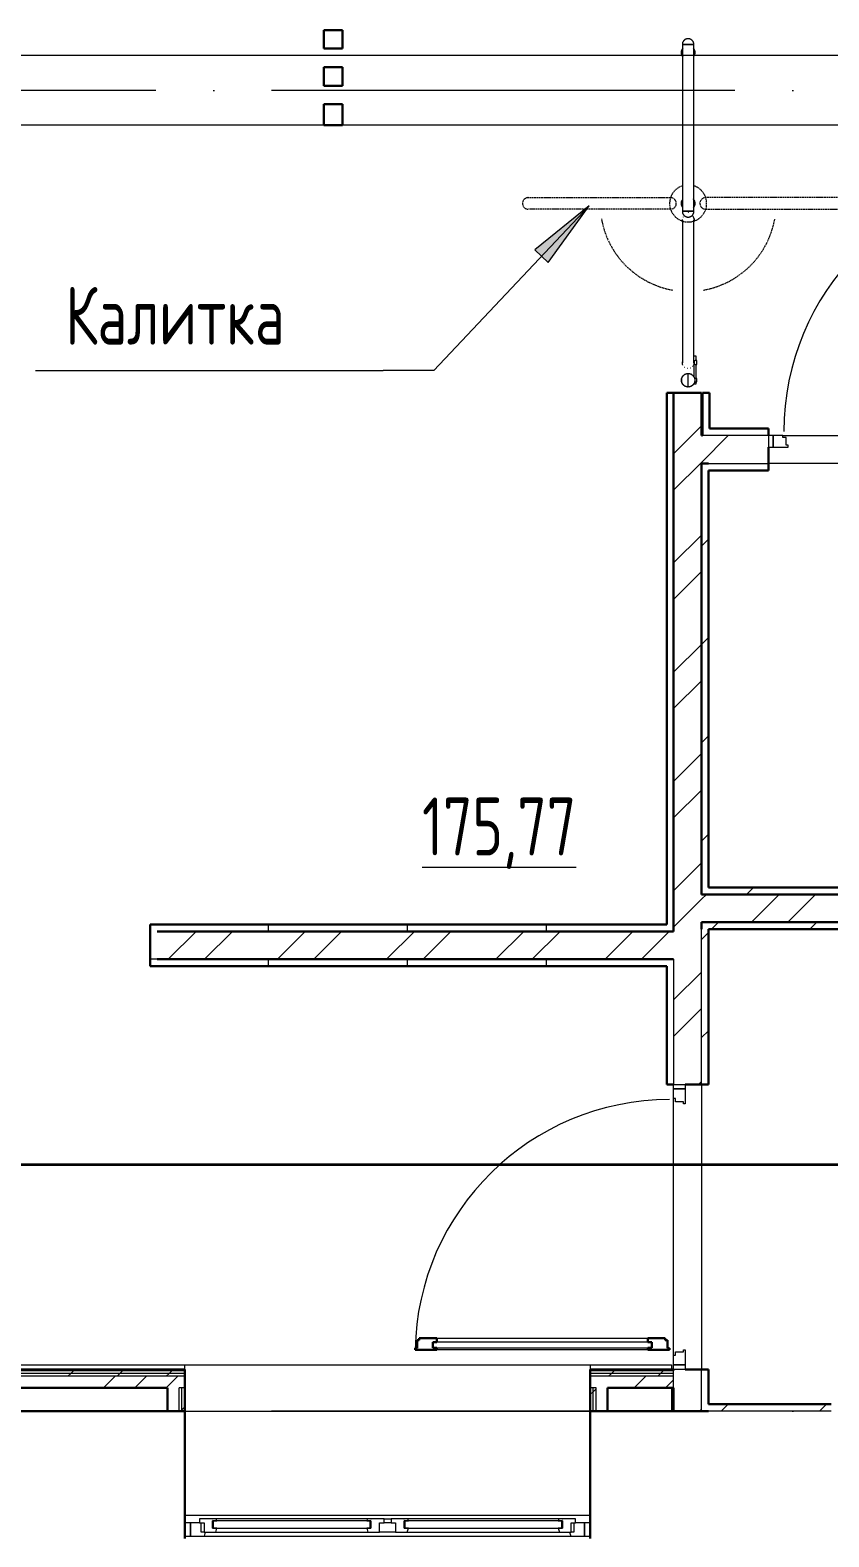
# Model space of a CAD drawing. Header units: millimetres. Extents: x -586848 to 520591, y -385801 to 675781.
# Drawn here: x -2905 to 543, y -116775 to -110273 of the extents above; entities that cross this region are included whole.
import ezdxf
from ezdxf import colors
from ezdxf.entities.mleader import LeaderData, LeaderLine
from ezdxf.math import Vec2, Vec3

# ---------------------------------------------------------------- set-up
doc = ezdxf.new("R2010")
doc.units = ezdxf.units.MM
for name, pattern in [('ADSK_Линия сетки', [25, 20, -2.5, 0, -2.5]), ('ADSK_Невидимые', [5, 3, -2]), ('ADSK_Сверху', [450, 300, -150])]:
    doc.linetypes.add(name, pattern=pattern)
for name, color, linetype, lineweight in [('_ Окна', 7, 'Continuous', 9), ('E-Безопасность-G', 153, 'Continuous', 35), ('RC-Выноски', 7, 'Continuous', 0), ('Аннотация', 7, 'Continuous', 18), ('Двери', 252, 'Continuous', 9), ('Линии', 7, 'Continuous', 9), ('Марки помещений', 252, 'Continuous', 20), ('Обобщенные модели', 252, 'Continuous', 18), ('Ограждение', 252, 'Continuous', 9), ('Окна', 252, 'Continuous', 9), ('Оси', 252, 'Continuous', 9), ('Стены внутренние', 7, 'Continuous', 18), ('Стены наружные', 7, 'Continuous', 18), ('Стены штриховка', 7, 'Continuous', 9)]:
    doc.layers.add(name, color=color, linetype=linetype, lineweight=lineweight)
doc.layers.add('Двери открывание', color=7, linetype='Continuous', lineweight=9, true_color=0xc0c0c0)
doc.styles.add('GOST Common_3', font='', dxfattribs={"height": 3.5})
doc.styles.add('RubezhCAD', font='', dxfattribs={"oblique": 10})
doc.styles.get('GOST Common_3').set_extended_font_data('GOST 2.304 type A')
doc.styles.get('RubezhCAD').set_extended_font_data('GOST type A')

# ---------------------------------------------------------------- blocks, each defined once
blk = doc.blocks.new('1 этаж')
at = {"layer": 'Аннотация', "lineweight": 20, "true_color": 0x636466}
blk.add_hatch(color=251, dxfattribs=at).paths.add_polyline_path([(-13935, 20658.5), (-14169.6, 20467.4), (-14112.2, 20413.2)])
at = {"layer": '_ Окна', "color": 251, "true_color": 0x636466}
for p, q in [((-15655.8, 14974.3), (-15680.8, 14974.3)), ((-15655.8, 14916.3), (-15655.8, 14974.3)), ((-15557.8, 14982.3), (-15560.8, 14982.3)), ((-15560.8, 14982.3), (-15560.8, 14950.3)), ((-14880.8, 14982.3), (-15557.8, 14982.3)), ((-15557.8, 14982.3), (-15557.8, 14950.3)), ((-15557.8, 14950.3), (-15557.8, 14982.3)), ((-14880.8, 14950.3), (-14880.8, 14982.3)), ((-14880.8, 14982.3), (-14880.8, 14950.3)), ((-14877.8, 14982.3), (-14880.8, 14982.3)), ((-14877.8, 14950.3), (-14877.8, 14982.3)), ((-14730.8, 14982.3), (-14733.8, 14982.3)), ((-14733.8, 14982.3), (-14733.8, 14950.3)), ((-14053.8, 14982.3), (-14730.8, 14982.3)), ((-14730.8, 14982.3), (-14730.8, 14950.3)), ((-14730.8, 14950.3), (-14730.8, 14982.3)), ((-14053.8, 14950.3), (-14053.8, 14982.3)), ((-14053.8, 14982.3), (-14053.8, 14950.3)), ((-14050.8, 14982.3), (-14053.8, 14982.3)), ((-14050.8, 14950.3), (-14050.8, 14982.3)), ((-13930.8, 14974.3), (-13955.8, 14974.3)), ((-13955.8, 14974.3), (-13955.8, 14916.3)), ((-15680.8, 14916.3), (-15655.8, 14916.3)), ((-15560.8, 14950.3), (-15557.8, 14950.3)), ((-15557.8, 14950.3), (-14880.8, 14950.3)), ((-14880.8, 14950.3), (-14877.8, 14950.3)), ((-14733.8, 14950.3), (-14730.8, 14950.3)), ((-14730.8, 14950.3), (-14053.8, 14950.3)), ((-14053.8, 14950.3), (-14050.8, 14950.3)), ((-13955.8, 14916.3), (-13930.8, 14916.3))]:
    blk.add_line(p, q, dxfattribs=at)
at = {"layer": '_ Окна', "color": 251, "lineweight": 18, "true_color": 0x636466}
for p, q in [((-15617.8, 14974.3), (-15655.8, 14974.3)), ((-15655.8, 14974.3), (-15655.8, 14916.3)), ((-15561.8, 14991.3), (-15617.8, 14991.3)), ((-15617.8, 14991.3), (-15617.8, 14974.3)), ((-15617.8, 14974.3), (-15597.8, 14974.3)), ((-15609.8, 14933.3), (-15609.8, 14974.3)), ((-15597.8, 14974.3), (-15597.8, 14933.3)), ((-15560.8, 14990.3), (-15561.8, 14991.3)), ((-15559.8, 14991.3), (-15560.8, 14990.3)), ((-15560.8, 14950.3), (-15560.8, 14982.3)), ((-15560.8, 14982.3), (-15542.8, 14982.3)), ((-15545.2, 14991.3), (-15559.8, 14991.3)), ((-15542.8, 14982.3), (-15545.2, 14991.3)), ((-14893.4, 14991.3), (-14895.8, 14982.3)), ((-14895.8, 14982.3), (-14877.8, 14982.3)), ((-14878.8, 14991.3), (-14893.4, 14991.3)), ((-14877.8, 14990.3), (-14878.8, 14991.3)), ((-14876.8, 14991.3), (-14877.8, 14990.3)), ((-14877.8, 14982.3), (-14877.8, 14950.3)), ((-14820.8, 14991.3), (-14876.8, 14991.3)), ((-14840.8, 14933.3), (-14840.8, 14974.3)), ((-14840.8, 14974.3), (-14820.8, 14974.3)), ((-14820.8, 14974.3), (-14820.8, 14991.3)), ((-14734.8, 14991.3), (-14790.8, 14991.3)), ((-14790.8, 14991.3), (-14790.8, 14974.3)), ((-14790.8, 14974.3), (-14770.8, 14974.3)), ((-14770.8, 14974.3), (-14770.8, 14933.3)), ((-14733.8, 14990.3), (-14734.8, 14991.3)), ((-14732.8, 14991.3), (-14733.8, 14990.3)), ((-14733.8, 14950.3), (-14733.8, 14982.3)), ((-14733.8, 14982.3), (-14715.8, 14982.3)), ((-14718.2, 14991.3), (-14732.8, 14991.3)), ((-14715.8, 14982.3), (-14718.2, 14991.3)), ((-14066.4, 14991.3), (-14068.8, 14982.3)), ((-14068.8, 14982.3), (-14050.8, 14982.3)), ((-14051.8, 14991.3), (-14066.4, 14991.3)), ((-14050.8, 14990.3), (-14051.8, 14991.3)), ((-14049.8, 14991.3), (-14050.8, 14990.3)), ((-14050.8, 14982.3), (-14050.8, 14950.3)), ((-13993.8, 14991.3), (-14049.8, 14991.3)), ((-14013.8, 14933.3), (-14013.8, 14974.3)), ((-14013.8, 14974.3), (-13993.8, 14974.3)), ((-14001.8, 14974.3), (-14001.8, 14933.3)), ((-13993.8, 14974.3), (-13993.8, 14991.3)), ((-13955.8, 14974.3), (-13993.8, 14974.3)), ((-13955.8, 14916.3), (-13955.8, 14974.3)), ((-15655.8, 14916.3), (-15596.4, 14916.3)), ((-15597.8, 14933.3), (-15609.8, 14933.3)), ((-15597.8, 14933.3), (-15547.4, 14933.3)), ((-15596.4, 14916.3), (-15591.8, 14933.3)), ((-15542.8, 14950.3), (-15560.8, 14950.3)), ((-15547.4, 14933.3), (-15542.8, 14950.3)), ((-14877.8, 14950.3), (-14895.8, 14950.3)), ((-14895.8, 14950.3), (-14891.2, 14933.3)), ((-14891.2, 14933.3), (-14840.8, 14933.3)), ((-14770.8, 14933.3), (-14720.4, 14933.3)), ((-14715.8, 14950.3), (-14733.8, 14950.3)), ((-14720.4, 14933.3), (-14715.8, 14950.3)), ((-14050.8, 14950.3), (-14068.8, 14950.3)), ((-14068.8, 14950.3), (-14064.2, 14933.3)), ((-14064.2, 14933.3), (-14013.8, 14933.3)), ((-14019.8, 14933.3), (-14015.2, 14916.3)), ((-14015.2, 14916.3), (-13955.8, 14916.3)), ((-14001.8, 14933.3), (-14013.8, 14933.3))]:
    blk.add_line(p, q, dxfattribs=at)
at = {"layer": 'Аннотация', "color": 251, "lineweight": 20, "true_color": 0x636466}
for p, q in [((-13935, 20658.5), (-14606.1, 19947.3)), ((-13935, 20658.5), (-14169.6, 20467.4)), ((-14112.2, 20413.2), (-13935, 20658.5)), ((-14169.6, 20467.4), (-14112.2, 20413.2)), ((-16324.8, 19947.3), (-14824.8, 19947.3)), ((-14606.1, 19947.3), (-14824.8, 19947.3))]:
    blk.add_line(p, q, dxfattribs=at)
at = {"layer": 'Двери', "color": 251, "true_color": 0x636466}
for p, q in [((-13160.8, 19666.3), (-13160.8, 19616.3)), ((-13140.8, 19666.3), (-13160.8, 19666.3)), ((-13140.8, 19616.3), (-13140.8, 19666.3)), ((-13099.8, 19666.3), (-13140.8, 19666.3)), ((-13140.8, 19666.3), (-13140.8, 19616.3)), ((-13099.8, 19658.3), (-13099.8, 19666.3)), ((-13085.8, 19658.3), (-13099.8, 19658.3)), ((-13085.8, 19624.3), (-13085.8, 19658.3)), ((-13160.8, 19616.3), (-13140.8, 19616.3)), ((-13140.8, 19616.3), (-13076.8, 19616.3)), ((-13076.8, 19624.3), (-13085.8, 19624.3)), ((-13076.8, 19616.3), (-13076.8, 19624.3)), ((-13570.8, 16846.3), (-13570.8, 16866.3)), ((-13570.8, 16866.3), (-13520.8, 16866.3)), ((-13520.8, 16846.3), (-13570.8, 16846.3)), ((-13570.8, 16846.3), (-13520.8, 16846.3)), ((-13570.8, 16805.3), (-13570.8, 16846.3)), ((-13520.8, 16866.3), (-13520.8, 16846.3)), ((-13520.8, 16846.3), (-13520.8, 16782.3)), ((-13562.8, 16805.3), (-13570.8, 16805.3)), ((-13562.8, 16791.3), (-13562.8, 16805.3)), ((-13528.8, 16791.3), (-13562.8, 16791.3)), ((-13528.8, 16782.3), (-13528.8, 16791.3)), ((-13520.8, 16782.3), (-13528.8, 16782.3)), ((-13664.8, 15753.3), (-14610.8, 15753.3)), ((-14610.8, 15753.3), (-14610.8, 15729.3)), ((-14592.8, 15770.3), (-13682.8, 15770.3)), ((-13664.8, 15729.3), (-13664.8, 15753.3)), ((-14610.8, 15729.3), (-13664.8, 15729.3)), ((-13682.8, 15720.3), (-14592.8, 15720.3)), ((-13570.8, 15656.3), (-13570.8, 15697.3)), ((-13570.8, 15697.3), (-13562.8, 15697.3)), ((-13562.8, 15711.3), (-13528.8, 15711.3)), ((-13562.8, 15697.3), (-13562.8, 15711.3)), ((-13528.8, 15720.3), (-13520.8, 15720.3)), ((-13528.8, 15711.3), (-13528.8, 15720.3)), ((-13520.8, 15720.3), (-13520.8, 15656.3)), ((-13570.8, 15656.3), (-13520.8, 15656.3)), ((-13570.8, 15636.3), (-13570.8, 15656.3)), ((-13520.8, 15656.3), (-13570.8, 15656.3)), ((-13520.8, 15636.3), (-13570.8, 15636.3)), ((-13520.8, 15656.3), (-13520.8, 15636.3))]:
    blk.add_line(p, q, dxfattribs=at)
at = {"layer": 'Двери', "color": 251, "lineweight": 30, "true_color": 0x636466}
for p, q in [((-14677.8, 15762.3), (-14668.8, 15762.3)), ((-14677.8, 15728.3), (-14677.8, 15762.3)), ((-14668.8, 15770.3), (-14592.8, 15770.3)), ((-14668.8, 15762.3), (-14668.8, 15770.3)), ((-14592.8, 15753.3), (-14610.8, 15753.3)), ((-14610.8, 15753.3), (-14610.8, 15729.3)), ((-14592.8, 15770.3), (-14592.8, 15753.3)), ((-13682.8, 15770.3), (-13606.8, 15770.3)), ((-13682.8, 15770.3), (-13682.8, 15753.3)), ((-13682.8, 15753.3), (-13664.8, 15753.3)), ((-13664.8, 15753.3), (-13664.8, 15729.3)), ((-13606.8, 15770.3), (-13606.8, 15762.3)), ((-13606.8, 15762.3), (-13597.8, 15762.3)), ((-13597.8, 15762.3), (-13597.8, 15728.3)), ((-14686.8, 15728.3), (-14677.8, 15728.3)), ((-14686.8, 15720.3), (-14686.8, 15728.3)), ((-14592.8, 15720.3), (-14686.8, 15720.3)), ((-14610.8, 15729.3), (-14592.8, 15729.3)), ((-14592.8, 15729.3), (-14592.8, 15720.3)), ((-13682.8, 15729.3), (-13682.8, 15720.3)), ((-13664.8, 15729.3), (-13682.8, 15729.3)), ((-13588.8, 15720.3), (-13682.8, 15720.3)), ((-13597.8, 15728.3), (-13588.8, 15728.3)), ((-13588.8, 15728.3), (-13588.8, 15720.3))]:
    blk.add_line(p, q, dxfattribs=at)
at = {"layer": 'Двери открывание', "color": 251, "true_color": 0x636466}
for centre, start, end in [((-11996.8, 19684.3), 90.93932, 180), ((-13588.8, 15702.3), 90, 179.06068)]:
    blk.add_arc(centre, 1098, start, end, dxfattribs=at)
at = {"layer": 'Линии', "color": 251, "linetype": 'ADSK_Сверху', "ltscale": 100, "true_color": 0x636466}
for p, q in [((-7750.8, 21306.3), (-28215.8, 21306.3)), ((-7750.8, 21006.3), (-28215.8, 21006.3))]:
    blk.add_line(p, q, dxfattribs=at)
at = {"layer": 'Обобщенные модели', "color": 251, "true_color": 0x636466}
for p, q in [((-13533.3, 21354.3), (-13533.3, 20634.3)), ((-13483.3, 21354.3), (-13533.3, 21354.3)), ((-13533.3, 21354.3), (-13508.3, 21354.3)), ((-13508.3, 21354.3), (-13483.3, 21354.3)), ((-13483.3, 20634.3), (-13483.3, 21354.3)), ((-13533.3, 20634.3), (-13483.3, 20634.3)), ((-13508.3, 20634.3), (-13533.3, 20634.3)), ((-13483.3, 20634.3), (-13508.3, 20634.3)), ((-13483.5, 20653.3), (-13482.9, 20654.3)), ((-13479.8, 20663), (-13479.6, 20664.2)), ((-13528.4, 20609.2), (-13527.7, 20610)), ((-13480.3, 20594.3), (-13483.3, 20594.3)), ((-13533.3, 20519.3), (-13533.3, 20055.3)), ((-13483.3, 20055.3), (-13483.3, 20519.3)), ((-13531.1, 19970), (-13531.5, 19971)), ((-13488.2, 19965.3), (-13488.9, 19964.5)), ((-13473.3, 20009.3), (-13483.3, 20009.3)), ((-13483.3, 19990.3), (-13480.3, 19990.3)), ((-13483.3, 19986), (-13483.3, 19972.8)), ((-13483.3, 19972.8), (-13483.3, 19919.1)), ((-13480.3, 19972.8), (-13483.3, 19972.8)), ((-13480.3, 19990.3), (-13478.3, 19990.3)), ((-13480.3, 19972.8), (-13480.3, 19990.3)), ((-13478.3, 19972.8), (-13480.3, 19972.8)), ((-13470.3, 19990.3), (-13478.3, 19990.3)), ((-13478.3, 19972.8), (-13470.3, 19972.8)), ((-13473.3, 19990.3), (-13473.3, 20009.3)), ((-13473.3, 19912.8), (-13473.3, 19972.8)), ((-13470.3, 19972.8), (-13470.3, 19990.3)), ((-13523, 19960.1), (-13523.8, 19960.7)), ((-13511, 19955.4), (-13512, 19955.5)), ((-13508.3, 19932.4), (-13508.3, 19934.3)), ((-13508.3, 19876.3), (-13508.3, 19934.3)), ((-13498.3, 19957.3), (-13499.2, 19957)), ((-13481, 19912.8), (-13478.3, 19912.8)), ((-13470.3, 19912.8), (-13478.3, 19912.8)), ((-13470.3, 19897.8), (-13470.3, 19912.8)), ((-13508.3, 19876.3), (-13508.3, 19877.5)), ((-13483.3, 19892.8), (-13483.3, 19889.3)), ((-13483.3, 19889.3), (-13473.3, 19889.3)), ((-13478.3, 19897.8), (-13480.7, 19897.8)), ((-13478.3, 19897.8), (-13470.3, 19897.8)), ((-13473.3, 19889.3), (-13473.3, 19897.8))]:
    blk.add_line(p, q, dxfattribs=at)
at = {"layer": 'Обобщенные модели', "color": 251, "linetype": 'ADSK_Невидимые', "true_color": 0x636466}
for p, q in [((-14198.3, 20693.3), (-13584.3, 20693.3)), ((-12818.3, 20693.3), (-13432.3, 20693.3)), ((-13584.3, 20643.3), (-14198.3, 20643.3)), ((-13432.3, 20643.3), (-12818.3, 20643.3))]:
    blk.add_line(p, q, dxfattribs=at)
at = {"layer": 'Обобщенные модели', "color": 251, "true_color": 0x636466, "flags": 128}
for points in [[(-13529.9, 21299.9), (-13530.7, 21300.8), (-13531.4, 21301.7), (-13532.1, 21302.6), (-13532.7, 21303.6), (-13533.3, 21304.6), (-13533.9, 21305.6), (-13534.4, 21306.6), (-13534.9, 21307.7), (-13535.3, 21308.8), (-13535.7, 21309.8), (-13536.1, 21311), (-13536.4, 21312.1), (-13536.7, 21313.2), (-13536.9, 21314.3), (-13537.1, 21315.5), (-13537.2, 21316.6), (-13537.3, 21317.8), (-13537.3, 21319), (-13537.3, 21320.1), (-13537.2, 21321.3), (-13537.1, 21322.4), (-13537, 21323.6), (-13536.8, 21324.7), (-13536.5, 21325.9), (-13536.3, 21327), (-13535.9, 21328.1), (-13535.6, 21329.2), (-13535.1, 21330.3), (-13534.7, 21331.3), (-13534.2, 21332.4), (-13533.6, 21333.4), (-13533, 21334.4), (-13532.4, 21335.4), (-13531.7, 21336.3), (-13531, 21337.3), (-13530.3, 21338.2)], [(-13533.2, 21334.2), (-13533.7, 21333.2), (-13534.3, 21332.2), (-13534.8, 21331.1), (-13535.2, 21330.1)], [(-13483.3, 21354.3), (-13483.3, 21355.3), (-13483.4, 21356.3), (-13483.5, 21357.3), (-13483.6, 21358.3), (-13483.8, 21359.2), (-13484, 21360.2), (-13484.3, 21361.2), (-13484.6, 21362.1), (-13484.9, 21363.1), (-13485.3, 21364), (-13485.7, 21364.9), (-13486.1, 21365.8), (-13486.6, 21366.7), (-13487.1, 21367.5), (-13487.7, 21368.4), (-13488.2, 21369.2), (-13488.9, 21370), (-13489.5, 21370.8), (-13490.2, 21371.5), (-13490.9, 21372.2), (-13491.6, 21372.9), (-13492.4, 21373.5), (-13493.2, 21374.2), (-13494, 21374.7), (-13494.8, 21375.3), (-13495.6, 21375.8), (-13496.5, 21376.3), (-13497.4, 21376.8), (-13498.3, 21377.2), (-13499.2, 21377.6), (-13500.2, 21377.9), (-13501.1, 21378.2), (-13502.1, 21378.5), (-13503.1, 21378.7), (-13504.1, 21378.9), (-13505, 21379.1), (-13506, 21379.2), (-13507, 21379.2), (-13508, 21379.3), (-13509, 21379.3), (-13510, 21379.2), (-13511, 21379.1), (-13512, 21379), (-13513, 21378.8), (-13514, 21378.6), (-13515, 21378.4), (-13515.9, 21378.1), (-13516.9, 21377.8), (-13517.8, 21377.4), (-13518.7, 21377), (-13519.6, 21376.6), (-13520.5, 21376.1), (-13521.4, 21375.6), (-13522.2, 21375.1), (-13523, 21374.5), (-13523.8, 21373.9), (-13524.6, 21373.2), (-13525.3, 21372.6), (-13526, 21371.9), (-13526.7, 21371.2), (-13527.4, 21370.4), (-13528, 21369.6), (-13528.6, 21368.8), (-13529.2, 21368), (-13529.7, 21367.2), (-13530.2, 21366.3), (-13530.7, 21365.4), (-13531.1, 21364.5), (-13531.5, 21363.6), (-13531.9, 21362.6), (-13532.2, 21361.7), (-13532.5, 21360.7), (-13532.7, 21359.8), (-13532.9, 21358.8), (-13533.1, 21357.8), (-13533.2, 21356.8), (-13533.3, 21355.8), (-13533.3, 21354.8), (-13533.3, 21354.3)], [(-13486.7, 21338.6), (-13486, 21337.7), (-13485.2, 21336.8), (-13484.5, 21335.9), (-13483.9, 21334.9), (-13483.3, 21333.9), (-13482.7, 21332.9), (-13482.2, 21331.9), (-13481.7, 21330.8), (-13481.3, 21329.8), (-13480.9, 21328.7), (-13480.5, 21327.6), (-13480.2, 21326.5), (-13479.9, 21325.3), (-13479.7, 21324.2), (-13479.5, 21323.1), (-13479.4, 21321.9), (-13479.3, 21320.7), (-13479.3, 21319.6), (-13479.3, 21318.4), (-13479.4, 21317.3), (-13479.5, 21316.1), (-13479.6, 21315), (-13479.8, 21313.8), (-13480.1, 21312.7), (-13480.3, 21311.6), (-13480.7, 21310.4), (-13481.1, 21309.3), (-13481.5, 21308.3), (-13481.9, 21307.2), (-13482.4, 21306.2), (-13483, 21305.1), (-13483.6, 21304.1), (-13484.2, 21303.2), (-13484.9, 21302.2), (-13485.6, 21301.3), (-13486.3, 21300.4)], [(-13482.1, 21331.6), (-13482.6, 21332.7), (-13483.1, 21333.7)], [(-13479.7, 21323.9), (-13479.9, 21325), (-13480.1, 21326.2), (-13480.4, 21327.3), (-13480.8, 21328.4), (-13481.2, 21329.5)], [(-13535.6, 21329), (-13536, 21327.9), (-13536.3, 21326.8), (-13536.6, 21325.6), (-13536.8, 21324.5), (-13537, 21323.4), (-13537.2, 21322.2), (-13537.2, 21321.1), (-13537.3, 21319.9), (-13537.3, 21319.3)], [(-13537.3, 21319.3), (-13537.3, 21318.1), (-13537.2, 21317), (-13537.1, 21315.8)], [(-13536.7, 21313.5), (-13536.5, 21312.4), (-13536.2, 21311.3), (-13535.8, 21310.1), (-13535.4, 21309.1)], [(-13534.5, 21306.9), (-13534, 21305.9), (-13533.5, 21304.9)], [(-13483.5, 21304.3), (-13482.9, 21305.3), (-13482.3, 21306.4), (-13481.8, 21307.4)], [(-13481.4, 21308.5), (-13481, 21309.6), (-13480.6, 21310.7), (-13480.3, 21311.8), (-13480, 21312.9), (-13479.8, 21314), (-13479.6, 21315.2), (-13479.5, 21316.3), (-13479.4, 21317.5), (-13479.3, 21318.6), (-13479.3, 21319.3)], [(-13479.3, 21319.3), (-13479.3, 21320.4), (-13479.4, 21321.6), (-13479.5, 21322.7)], [(-13529.9, 20648.9), (-13530.7, 20649.8), (-13531.4, 20650.7), (-13532.1, 20651.6), (-13532.7, 20652.6), (-13533.3, 20653.6), (-13533.9, 20654.6), (-13534.4, 20655.6), (-13534.9, 20656.7), (-13535.3, 20657.8), (-13535.7, 20658.8), (-13536.1, 20660), (-13536.4, 20661.1), (-13536.7, 20662.2), (-13536.9, 20663.3), (-13537.1, 20664.5), (-13537.2, 20665.6), (-13537.3, 20666.8), (-13537.3, 20668), (-13537.3, 20669.1), (-13537.2, 20670.3), (-13537.1, 20671.4), (-13537, 20672.6), (-13536.8, 20673.7), (-13536.5, 20674.9), (-13536.3, 20676), (-13535.9, 20677.1), (-13535.6, 20678.2), (-13535.1, 20679.3), (-13534.7, 20680.3), (-13534.2, 20681.4), (-13533.6, 20682.4), (-13533, 20683.4), (-13532.4, 20684.4), (-13531.7, 20685.3), (-13531, 20686.3), (-13530.3, 20687.2)], [(-13533.2, 20683.2), (-13533.7, 20682.2), (-13534.3, 20681.2), (-13534.8, 20680.1), (-13535.2, 20679.1), (-13535.6, 20678), (-13536, 20676.9), (-13536.3, 20675.8), (-13536.6, 20674.6), (-13536.8, 20673.5)], [(-13486.7, 20687.6), (-13486, 20686.7), (-13485.2, 20685.8), (-13484.5, 20684.9), (-13483.9, 20683.9), (-13483.3, 20682.9), (-13482.7, 20681.9), (-13482.2, 20680.9), (-13481.7, 20679.8), (-13481.3, 20678.8), (-13480.9, 20677.7), (-13480.5, 20676.6), (-13480.2, 20675.5), (-13479.9, 20674.3), (-13479.7, 20673.2), (-13479.5, 20672.1), (-13479.4, 20670.9), (-13479.3, 20669.7), (-13479.3, 20668.6), (-13479.3, 20667.4), (-13479.4, 20666.3), (-13479.5, 20665.1), (-13479.6, 20664), (-13479.8, 20662.8), (-13480.1, 20661.7), (-13480.3, 20660.6), (-13480.7, 20659.4), (-13481.1, 20658.3), (-13481.5, 20657.3), (-13481.9, 20656.2), (-13482.4, 20655.2), (-13483, 20654.1), (-13483.6, 20653.1), (-13484.2, 20652.2), (-13484.9, 20651.2), (-13485.6, 20650.3), (-13486.3, 20649.4)], [(-13482.1, 20680.6), (-13482.6, 20681.7), (-13483.1, 20682.7)], [(-13537.2, 20671.2), (-13537.2, 20670.1), (-13537.3, 20668.9), (-13537.3, 20668.3)], [(-13537.3, 20668.3), (-13537.3, 20667.1), (-13537.2, 20666), (-13537.1, 20664.8)], [(-13536.9, 20663.6), (-13536.7, 20662.5), (-13536.5, 20661.4), (-13536.2, 20660.3), (-13535.8, 20659.1), (-13535.4, 20658.1)], [(-13534.5, 20655.9), (-13534, 20654.9), (-13533.5, 20653.9)], [(-13533.3, 20634.3), (-13533.3, 20633.3), (-13533.2, 20632.3), (-13533.1, 20631.3), (-13533, 20630.3), (-13532.8, 20629.3), (-13532.6, 20628.3), (-13532.3, 20627.4), (-13532, 20626.4), (-13531.7, 20625.5), (-13531.3, 20624.5), (-13530.9, 20623.6), (-13530.5, 20622.7), (-13530, 20621.8), (-13529.5, 20621), (-13528.9, 20620.2), (-13528.4, 20619.3), (-13527.7, 20618.5), (-13527.1, 20617.8), (-13526.4, 20617), (-13525.7, 20616.3), (-13525, 20615.7), (-13524.2, 20615), (-13523.4, 20614.4), (-13522.6, 20613.8), (-13521.8, 20613.2), (-13521, 20612.7), (-13520.1, 20612.2), (-13519.2, 20611.8), (-13518.3, 20611.3), (-13517.4, 20611), (-13516.4, 20610.6), (-13515.5, 20610.3), (-13514.5, 20610.1), (-13513.5, 20609.8), (-13512.6, 20609.6), (-13511.6, 20609.5), (-13510.6, 20609.4), (-13509.6, 20609.3), (-13508.6, 20609.3), (-13507.6, 20609.3), (-13506.6, 20609.3), (-13505.6, 20609.4), (-13504.6, 20609.5), (-13503.6, 20609.7), (-13502.6, 20609.9), (-13501.7, 20610.2), (-13500.7, 20610.5), (-13499.7, 20610.8), (-13498.8, 20611.1), (-13497.9, 20611.5), (-13497, 20612), (-13496.1, 20612.4), (-13495.3, 20612.9), (-13494.4, 20613.5), (-13493.6, 20614.1), (-13492.8, 20614.7), (-13492, 20615.3), (-13491.3, 20616), (-13490.6, 20616.7), (-13489.9, 20617.4), (-13489.2, 20618.1), (-13488.6, 20618.9), (-13488, 20619.7), (-13487.4, 20620.5), (-13486.9, 20621.4), (-13486.4, 20622.2), (-13485.9, 20623.1), (-13485.5, 20624), (-13485.1, 20625), (-13484.7, 20625.9), (-13484.4, 20626.8), (-13484.2, 20627.8), (-13483.9, 20628.8), (-13483.7, 20629.8), (-13483.6, 20630.7), (-13483.4, 20631.7), (-13483.3, 20632.7), (-13483.3, 20633.7), (-13483.3, 20634.3)], [(-13481.4, 20657.5), (-13481, 20658.6), (-13480.6, 20659.7), (-13480.3, 20660.8), (-13480, 20661.9)], [(-13479.3, 20669.4), (-13479.4, 20670.6), (-13479.5, 20671.7), (-13479.7, 20672.9), (-13479.9, 20674), (-13480.1, 20675.2), (-13480.4, 20676.3), (-13480.8, 20677.4), (-13481.2, 20678.5)], [(-13533.3, 20594.3), (-13533.3, 20595.3), (-13533.2, 20596.3), (-13533.1, 20597.3), (-13533, 20598.3)], [(-13533.3, 20590.2), (-13533.3, 20591.1), (-13533.3, 20591.9), (-13533.3, 20592.6), (-13533.3, 20593.2), (-13533.3, 20593.6), (-13533.3, 20594), (-13533.3, 20594.2), (-13533.3, 20594.3), (-13533.3, 20594.3)], [(-13533.3, 20594.3), (-13533.3, 20594.2), (-13533.3, 20594), (-13533.3, 20593.7), (-13533.3, 20593.3), (-13533.3, 20592.8), (-13533.3, 20592.1), (-13533.3, 20591.3), (-13533.3, 20590.5), (-13533.3, 20589.5), (-13533.3, 20588.3), (-13533.3, 20587.1), (-13533.3, 20585.8), (-13533.3, 20584.4), (-13533.3, 20582.8), (-13533.3, 20581.2), (-13533.3, 20579.4), (-13533.3, 20577.6), (-13533.3, 20575.7), (-13533.3, 20573.6), (-13533.3, 20571.5), (-13533.3, 20569.3), (-13533.3, 20567.1), (-13533.3, 20564.7), (-13533.3, 20562.3), (-13533.3, 20559.8), (-13533.3, 20557.2), (-13533.3, 20554.6), (-13533.3, 20551.9), (-13533.3, 20549.2), (-13533.3, 20546.4), (-13533.3, 20543.6), (-13533.3, 20540.8), (-13533.3, 20537.9), (-13533.3, 20535), (-13533.3, 20532), (-13533.3, 20529.1), (-13533.3, 20526.1), (-13533.3, 20523.1), (-13533.3, 20520.1), (-13533.3, 20519.3)], [(-13483.3, 20519.3), (-13483.3, 20522.3), (-13483.3, 20525.3), (-13483.3, 20528.2), (-13483.3, 20531.2), (-13483.3, 20534.2), (-13483.3, 20537.1), (-13483.3, 20540), (-13483.3, 20542.9), (-13483.3, 20545.7), (-13483.3, 20548.5), (-13483.3, 20551.2), (-13483.3, 20553.9), (-13483.3, 20556.5), (-13483.3, 20559.1), (-13483.3, 20561.6), (-13483.3, 20564.1), (-13483.3, 20566.4), (-13483.3, 20568.7), (-13483.3, 20570.9), (-13483.3, 20573.1), (-13483.3, 20575.1), (-13483.3, 20577.1), (-13483.3, 20578.9), (-13483.3, 20580.7), (-13483.3, 20582.4), (-13483.3, 20583.9), (-13483.3, 20585.4), (-13483.3, 20586.8), (-13483.3, 20588), (-13483.3, 20589.2), (-13483.3, 20590.2), (-13483.3, 20591.1), (-13483.3, 20591.9), (-13483.3, 20592.6), (-13483.3, 20593.2), (-13483.3, 20593.6), (-13483.3, 20594), (-13483.3, 20594.2), (-13483.3, 20594.3), (-13483.3, 20594.3)], [(-13483.3, 20594.2), (-13483.3, 20594), (-13483.3, 20593.7), (-13483.3, 20593.3), (-13483.3, 20592.8), (-13483.3, 20592.1), (-13483.3, 20591.3), (-13483.3, 20590.5)], [(-13533.3, 20055.3), (-13533.3, 20052.3), (-13533.3, 20049.3), (-13533.3, 20046.3), (-13533.3, 20043.3), (-13533.3, 20040.4), (-13533.3, 20037.4), (-13533.3, 20034.5), (-13533.3, 20031.7), (-13533.3, 20028.8), (-13533.3, 20026.1), (-13533.3, 20023.3), (-13533.3, 20020.6), (-13533.3, 20018), (-13533.3, 20015.4), (-13533.3, 20012.9), (-13533.3, 20010.5), (-13533.3, 20008.1), (-13533.3, 20005.8), (-13533.3, 20003.6), (-13533.3, 20001.5), (-13533.3, 19999.4), (-13533.3, 19997.5), (-13533.3, 19995.6), (-13533.3, 19993.8), (-13533.3, 19992.2), (-13533.3, 19990.6), (-13533.3, 19989.1), (-13533.3, 19987.8), (-13533.3, 19986.5), (-13533.3, 19985.4), (-13533.3, 19984.3), (-13533.3, 19983.4), (-13533.3, 19982.6), (-13533.3, 19981.9), (-13533.3, 19981.4), (-13533.3, 19980.9), (-13533.3, 19980.6), (-13533.3, 19980.4), (-13533.3, 19980.3), (-13533.3, 19980.3)], [(-13483.3, 19980.3), (-13483.3, 19980.3), (-13483.3, 19980.5), (-13483.3, 19980.8), (-13483.3, 19981.2), (-13483.3, 19981.8), (-13483.3, 19982.4), (-13483.3, 19983.2), (-13483.3, 19984.1), (-13483.3, 19985.1), (-13483.3, 19986.2), (-13483.3, 19987.4), (-13483.3, 19988.7), (-13483.3, 19990.2), (-13483.3, 19991.7), (-13483.3, 19993.4), (-13483.3, 19995.1), (-13483.3, 19997), (-13483.3, 19998.9), (-13483.3, 20000.9), (-13483.3, 20003), (-13483.3, 20005.2), (-13483.3, 20007.5), (-13483.3, 20009.8), (-13483.3, 20012.3), (-13483.3, 20014.7), (-13483.3, 20017.3), (-13483.3, 20019.9), (-13483.3, 20022.6), (-13483.3, 20025.3), (-13483.3, 20028.1), (-13483.3, 20030.9), (-13483.3, 20033.8), (-13483.3, 20036.7), (-13483.3, 20039.6), (-13483.3, 20042.5), (-13483.3, 20045.5), (-13483.3, 20048.5), (-13483.3, 20051.5), (-13483.3, 20054.5), (-13483.3, 20055.3)], [(-13533.3, 19980.3), (-13533.3, 19980.3), (-13533.3, 19980.5), (-13533.3, 19980.8), (-13533.3, 19981.2), (-13533.3, 19981.8), (-13533.3, 19982.4), (-13533.3, 19983.2), (-13533.3, 19984.1)], [(-13532.5, 19973.8), (-13532.7, 19974.8), (-13532.9, 19975.8), (-13533.1, 19976.7), (-13533.2, 19977.7), (-13533.3, 19978.7), (-13533.3, 19979.7), (-13533.3, 19980.3)], [(-13484.6, 19972.4), (-13484.9, 19971.5), (-13485.3, 19970.5), (-13485.7, 19969.6), (-13486.1, 19968.7)], [(-13483.3, 19979.3), (-13483.4, 19978.3), (-13483.5, 19977.3), (-13483.6, 19976.3), (-13483.8, 19975.3), (-13484, 19974.3)], [(-13508.3, 19876.3), (-13509.5, 19876.3), (-13510.6, 19876.4), (-13511.8, 19876.5), (-13512.9, 19876.6), (-13514.1, 19876.8), (-13515.2, 19877.1), (-13516.3, 19877.4), (-13517.4, 19877.7), (-13518.5, 19878.1), (-13519.6, 19878.6), (-13520.7, 19879), (-13521.7, 19879.5), (-13522.7, 19880.1), (-13523.7, 19880.7), (-13524.7, 19881.3), (-13525.6, 19882), (-13526.5, 19882.7), (-13527.4, 19883.5), (-13528.3, 19884.2), (-13529.1, 19885.1), (-13529.9, 19885.9), (-13530.7, 19886.8), (-13531.4, 19887.7), (-13532.1, 19888.6), (-13532.7, 19889.6), (-13533.3, 19890.6), (-13533.9, 19891.6), (-13534.4, 19892.6), (-13534.9, 19893.7), (-13535.3, 19894.8), (-13535.7, 19895.8), (-13536.1, 19897), (-13536.4, 19898.1), (-13536.7, 19899.2), (-13536.9, 19900.3), (-13537.1, 19901.5), (-13537.2, 19902.6), (-13537.3, 19903.8), (-13537.3, 19905), (-13537.3, 19906.1), (-13537.2, 19907.3), (-13537.1, 19908.4), (-13537, 19909.6), (-13536.8, 19910.7), (-13536.5, 19911.9), (-13536.3, 19913), (-13535.9, 19914.1), (-13535.6, 19915.2), (-13535.1, 19916.3), (-13534.7, 19917.3), (-13534.2, 19918.4), (-13533.6, 19919.4), (-13533, 19920.4), (-13532.4, 19921.4), (-13531.7, 19922.3), (-13531, 19923.3), (-13530.3, 19924.2), (-13529.5, 19925), (-13528.7, 19925.9), (-13527.9, 19926.7), (-13527, 19927.4), (-13526.1, 19928.2), (-13525.2, 19928.8), (-13524.2, 19929.5), (-13523.3, 19930.1), (-13522.2, 19930.7), (-13521.2, 19931.2), (-13520.2, 19931.7), (-13519.1, 19932.2), (-13518, 19932.6), (-13516.9, 19933), (-13515.8, 19933.3), (-13514.7, 19933.6), (-13513.5, 19933.8), (-13512.4, 19934), (-13511.2, 19934.1), (-13510.1, 19934.2), (-13508.9, 19934.3), (-13508.3, 19934.3)], [(-13536, 19913.9), (-13536.3, 19912.8), (-13536.6, 19911.6), (-13536.8, 19910.5), (-13537, 19909.4), (-13537.2, 19908.2), (-13537.2, 19907.1), (-13537.3, 19905.9), (-13537.3, 19905.3)], [(-13537.3, 19905.3), (-13537.3, 19904.1), (-13537.2, 19903), (-13537.1, 19901.8), (-13536.9, 19900.6), (-13536.7, 19899.5), (-13536.5, 19898.4), (-13536.2, 19897.3), (-13535.8, 19896.1)], [(-13528.9, 19925.7), (-13529.7, 19924.9), (-13530.5, 19924), (-13531.2, 19923.1), (-13531.9, 19922.2), (-13532.5, 19921.2), (-13533.2, 19920.2), (-13533.7, 19919.2), (-13534.3, 19918.2), (-13534.8, 19917.1), (-13535.2, 19916.1), (-13535.6, 19915)], [(-13520.4, 19931.6), (-13521.4, 19931.1), (-13522.4, 19930.6), (-13523.4, 19930)], [(-13508.3, 19934.3), (-13507.1, 19934.2), (-13506, 19934.2), (-13504.8, 19934.1), (-13503.7, 19933.9), (-13502.5, 19933.7), (-13501.4, 19933.4), (-13500.3, 19933.1), (-13499.2, 19932.8), (-13498.1, 19932.4), (-13497, 19932), (-13495.9, 19931.5), (-13494.9, 19931), (-13493.9, 19930.4), (-13492.9, 19929.8), (-13491.9, 19929.2), (-13491, 19928.5), (-13490.1, 19927.8), (-13489.2, 19927.1), (-13488.3, 19926.3), (-13487.5, 19925.5), (-13486.7, 19924.6), (-13486, 19923.7), (-13485.2, 19922.8), (-13484.5, 19921.9), (-13483.9, 19920.9), (-13483.3, 19919.9), (-13482.7, 19918.9), (-13482.2, 19917.9), (-13481.7, 19916.8), (-13481.3, 19915.8), (-13480.9, 19914.7), (-13480.5, 19913.6), (-13480.2, 19912.5), (-13479.9, 19911.3), (-13479.7, 19910.2), (-13479.5, 19909.1), (-13479.4, 19907.9), (-13479.3, 19906.7), (-13479.3, 19905.6), (-13479.3, 19904.4), (-13479.4, 19903.3), (-13479.5, 19902.1), (-13479.6, 19901), (-13479.8, 19899.8), (-13480.1, 19898.7), (-13480.3, 19897.6), (-13480.7, 19896.4), (-13481.1, 19895.3), (-13481.5, 19894.3), (-13481.9, 19893.2), (-13482.4, 19892.2), (-13483, 19891.1), (-13483.6, 19890.1), (-13484.2, 19889.2), (-13484.9, 19888.2), (-13485.6, 19887.3), (-13486.3, 19886.4), (-13487.1, 19885.5), (-13487.9, 19884.7), (-13488.7, 19883.9), (-13489.6, 19883.1), (-13490.5, 19882.4), (-13491.4, 19881.7), (-13492.4, 19881), (-13493.4, 19880.4), (-13494.4, 19879.8), (-13495.4, 19879.3), (-13496.4, 19878.8), (-13497.5, 19878.4), (-13498.6, 19877.9), (-13499.7, 19877.6), (-13500.8, 19877.3), (-13501.9, 19877), (-13503.1, 19876.7), (-13504.2, 19876.6), (-13505.4, 19876.4), (-13506.5, 19876.3), (-13507.7, 19876.3), (-13508.3, 19876.3)], [(-13492.6, 19929.7), (-13493.6, 19930.3), (-13494.6, 19930.8), (-13495.7, 19931.4), (-13496.7, 19931.9)], [(-13483.1, 19919.7), (-13483.7, 19920.7), (-13484.4, 19921.6), (-13485, 19922.6), (-13485.8, 19923.5), (-13486.5, 19924.4), (-13487.3, 19925.2), (-13488.1, 19926.1)], [(-13535.4, 19895.1), (-13535, 19894), (-13534.5, 19892.9), (-13534, 19891.9), (-13533.5, 19890.9), (-13532.9, 19889.9), (-13532.2, 19888.9), (-13531.6, 19888), (-13530.9, 19887), (-13530.1, 19886.1), (-13529.3, 19885.3), (-13528.5, 19884.5), (-13527.7, 19883.7), (-13526.8, 19882.9)], [(-13524, 19880.9), (-13523, 19880.3), (-13522, 19879.7), (-13520.9, 19879.2), (-13519.9, 19878.7)], [(-13496.2, 19878.9), (-13495.2, 19879.4), (-13494.2, 19879.9), (-13493.2, 19880.5)], [(-13490.3, 19882.5), (-13489.4, 19883.3), (-13488.6, 19884), (-13487.7, 19884.8), (-13486.9, 19885.7), (-13486.2, 19886.6), (-13485.4, 19887.5), (-13484.7, 19888.4), (-13484.1, 19889.3), (-13483.5, 19890.3)]]:
    blk.add_lwpolyline(points, dxfattribs=at)
at = {"layer": 'Обобщенные модели', "color": 251, "true_color": 0x636466}
for centre, radius, start, end in [((-13508.3, 21319.3), 29, 177.04437, 180), ((-13508.3, 20632.3), 2, 270, 345), ((-13508.3, 20594.3), 28, 0, 52.81744), ((-13508.3, 20594.3), 25, 14.22917, 18.01384), ((-13508.3, 20594.3), 25, 0, 4.02499), ((-13508.3, 19905.3), 29, 171.38128, 180), ((-13508.3, 19905.3), 29, 180, 191.70443), ((-13508.3, 19905.3), 29, 138.82995, 153.22577), ((-13508.3, 19905.3), 29, 30.70215, 41.17005), ((-13508.3, 19905.3), 29, 210.88106, 220.97439), ((-13508.3, 19905.3), 29, 261.22577, 263.84611), ((-13508.3, 19905.3), 29, 274.8679, 278.77423), ((-13508.3, 19905.3), 29, 319.02635, 333.22577)]:
    blk.add_arc(centre, radius, start, end, dxfattribs=at)
at = {"layer": 'Обобщенные модели', "color": 251, "linetype": 'ADSK_Невидимые', "true_color": 0x636466}
for centre, radius, start, end in [((-13508.3, 20668.3), 80, 107.94466, 0), ((-13508.3, 20668.3), 80, 0, 72.05534), ((-14198.3, 20668.3), 25, 90, 180), ((-13584.3, 20668.3), 25, 0, 90), ((-13432.3, 20668.3), 25, 90, 180), ((-14198.3, 20668.3), 25, 180, 270), ((-13584.3, 20668.3), 25, 270, 0), ((-13432.3, 20668.3), 25, 180, 270), ((-13508.3, 20668.3), 380, 190, 260), ((-13508.3, 20668.3), 380, 280, 350)]:
    blk.add_arc(centre, radius, start, end, dxfattribs=at)
at = {"layer": 'Ограждение', "color": 251, "true_color": 0x636466}
for p, q in [((-27566.2, 15656.3), (-13580.8, 15656.3)), ((-15680.8, 15636.3), (-15680.8, 15656.3)), ((-15680.8, 15656.3), (-13930.8, 15656.3)), ((-13930.8, 15656.3), (-13930.8, 15636.3)), ((-13580.8, 15656.3), (-13580.8, 15636.1)), ((-13580.8, 15556.3), (-13580.8, 15456.3)), ((-13570.8, 15481.3), (-13580.8, 15481.3)), ((-15680.8, 15456.3), (-13930.8, 15456.3)), ((-13580.8, 15471.3), (-13570.8, 15471.3)), ((-15680.8, 15006.3), (-13930.8, 15006.3))]:
    blk.add_line(p, q, dxfattribs=at)
at = {"layer": 'Окна', "color": 251, "true_color": 0x636466}
for p, q in [((-15559.8, 14991.3), (-15561.8, 14991.3)), ((-14893.4, 14991.3), (-15545.2, 14991.3)), ((-14876.8, 14991.3), (-14878.8, 14991.3)), ((-14820.8, 14991.3), (-14790.8, 14991.3)), ((-14790.8, 14974.3), (-14820.8, 14974.3)), ((-14732.8, 14991.3), (-14734.8, 14991.3)), ((-14066.4, 14991.3), (-14718.2, 14991.3)), ((-14049.8, 14991.3), (-14051.8, 14991.3)), ((-15596.4, 14916.3), (-14015.2, 14916.3)), ((-15547.4, 14933.3), (-14891.2, 14933.3)), ((-14770.8, 14933.3), (-14840.8, 14933.3)), ((-14720.4, 14933.3), (-14064.2, 14933.3))]:
    blk.add_line(p, q, dxfattribs=at)
at = {"layer": 'Оси', "color": 251, "linetype": 'ADSK_Линия сетки', "ltscale": 100, "true_color": 0x636466}
for p, q in [((-805.8, 21156.3), (-72528.1, 21156.3)), ((-805.8, 15456.3), (-72528.1, 15456.3))]:
    blk.add_line(p, q, dxfattribs=at)
at = {"layer": 'Стены внутренние', "color": 251, "lineweight": 30, "true_color": 0x636466}
for p, q in [((-15000.8, 21416.3), (-15080.8, 21416.3)), ((-15080.8, 21416.3), (-15080.8, 21336.3)), ((-15000.8, 21336.3), (-15000.8, 21416.3)), ((-15080.8, 21336.3), (-15000.8, 21336.3)), ((-15000.8, 21256.3), (-15080.8, 21256.3)), ((-15080.8, 21256.3), (-15080.8, 21176.3)), ((-15000.8, 21176.3), (-15000.8, 21256.3)), ((-15080.8, 21176.3), (-15000.8, 21176.3)), ((-15000.8, 21096.3), (-15080.8, 21096.3)), ((-15080.8, 21096.3), (-15080.8, 21006.3)), ((-15000.8, 21006.3), (-15000.8, 21096.3)), ((-15080.8, 21006.3), (-15000.8, 21006.3)), ((-15755.8, 15456.3), (-16670.8, 15456.3)), ((-15680.8, 14906.3), (-15680.8, 15456.3)), ((-13930.8, 15456.3), (-13930.8, 14906.3)), ((-13570.8, 15456.3), (-13855.8, 15456.3))]:
    blk.add_line(p, q, dxfattribs=at)
at = {"layer": 'Стены внутренние', "color": 251, "linetype": 'Continuous', "lineweight": 9, "true_color": 0x636466}
blk.add_line((-15080.8, 21096), (-15000.8, 21096), dxfattribs=at)
at = {"layer": 'Стены внутренние', "color": 251, "true_color": 0x636466}
blk.add_line((-12890.8, 15456.3), (-13420.8, 15456.3), dxfattribs=at)
at = {"layer": 'Стены наружные', "color": 251, "lineweight": 30, "true_color": 0x636466}
for p, q in [((-13600.8, 19851.3), (-13450.8, 19851.3)), ((-13600.8, 17556.3), (-13600.8, 19851.3)), ((-13570.8, 17526.3), (-13570.8, 19851.3)), ((-13450.8, 19851.3), (-13450.8, 19666.3)), ((-13445.8, 19666.3), (-13445.8, 19851.3)), ((-13415.8, 19851.3), (-13445.8, 19851.3)), ((-13415.8, 19851.3), (-13415.8, 19696.3)), ((-13445.8, 19666.3), (-13450.8, 19666.3)), ((-13160.8, 19696.3), (-13415.8, 19696.3)), ((-13160.8, 19666.3), (-13160.8, 19696.3)), ((-13160.8, 19516.3), (-13160.8, 19616.3)), ((-13450.8, 19546.3), (-13420.8, 19546.3)), ((-13450.8, 19546.3), (-13450.8, 17686.3)), ((-13420.8, 17716.3), (-13420.8, 19516.3)), ((-13420.8, 19516.3), (-13160.8, 19516.3)), ((-9620.8, 17716.3), (-13420.8, 17716.3)), ((-9725, 17686.3), (-13450.8, 17686.3)), ((-13450.8, 17566.3), (-9650.8, 17566.3)), ((-13450.8, 17566.3), (-13450.8, 17536.3)), ((-13600.8, 17556.3), (-15830.8, 17556.3)), ((-15830.8, 17556.3), (-15830.8, 17376.3)), ((-13570.8, 17526.3), (-15800.8, 17526.3)), ((-13420.8, 17536.3), (-9620.8, 17536.3)), ((-13420.8, 16866.3), (-13420.8, 17536.3)), ((-15830.8, 17376.3), (-13600.8, 17376.3)), ((-15800.8, 17406.3), (-13570.8, 17406.3)), ((-13600.8, 17376.3), (-13600.8, 16866.3)), ((-13600.8, 16866.3), (-13570.8, 16866.3)), ((-13520.8, 16866.3), (-13420.8, 16866.3)), ((-15680.8, 15636.3), (-16745.8, 15636.3)), ((-15680.8, 15456.3), (-15680.8, 15636.3)), ((-13570.8, 15636.3), (-13930.8, 15636.3)), ((-13930.8, 15636.3), (-13930.8, 15456.3)), ((-13570.8, 15631.3), (-13570.8, 15636.3)), ((-13520.8, 15636.3), (-13420.8, 15636.3)), ((-13420.8, 15486.3), (-13420.8, 15636.3)), ((-16670.8, 15556.3), (-15755.8, 15556.3)), ((-15755.8, 15556.3), (-15755.8, 15456.3)), ((-13855.8, 15556.3), (-13570.8, 15556.3)), ((-13855.8, 15456.3), (-13855.8, 15556.3)), ((-13570.8, 15456.3), (-13570.8, 15556.3)), ((-12890.8, 15486.3), (-13420.8, 15486.3)), ((-15755.8, 15456.3), (-15680.8, 15456.3)), ((-13930.8, 15456.3), (-13855.8, 15456.3)), ((-13570.8, 15456.3), (-13420.8, 15456.3))]:
    blk.add_line(p, q, dxfattribs=at)
at = {"layer": 'Стены наружные', "color": 251, "linetype": 'Continuous', "lineweight": 9, "true_color": 0x636466}
for p, q in [((-13570.8, 19587.9), (-13450.8, 19707.9)), ((-13450.8, 19550.8), (-13335.3, 19666.3)), ((-13570.8, 19430.8), (-13450.8, 19550.8)), ((-13570.8, 19116.5), (-13450.8, 19236.5)), ((-13450.8, 19189.3), (-13420.8, 19219.3)), ((-13570.8, 18959.3), (-13450.8, 19079.3)), ((-13450.8, 18765), (-13420.8, 18795)), ((-13570.8, 18645), (-13450.8, 18765)), ((-13570.8, 18487.9), (-13450.8, 18607.9)), ((-13450.8, 18340.8), (-13420.8, 18370.8)), ((-13570.8, 18173.6), (-13450.8, 18293.6)), ((-13570.8, 18016.4), (-13450.8, 18136.4)), ((-13450.8, 17916.5), (-13420.8, 17946.5)), ((-13570.8, 17702.1), (-13450.8, 17822.1)), ((-13256.8, 17686.3), (-13226.8, 17716.3)), ((-13570.8, 17544.9), (-13450.8, 17664.9)), ((-13450.8, 17664.9), (-13429.5, 17686.3)), ((-13235.2, 17566.3), (-13115.2, 17686.3)), ((-13078, 17566.3), (-12958, 17686.3)), ((-13406.8, 17536.3), (-13376.8, 17566.3)), ((-12982.5, 17536.3), (-12952.5, 17566.3)), ((-15752.5, 17406.3), (-15632.5, 17526.3)), ((-15595.3, 17406.3), (-15475.3, 17526.3)), ((-15319.8, 17526.3), (-15319.8, 17556.3)), ((-15281, 17406.3), (-15161, 17526.3)), ((-15123.9, 17406.3), (-15003.9, 17526.3)), ((-14809.6, 17406.3), (-14689.6, 17526.3)), ((-14719.8, 17526.3), (-14719.8, 17556.3)), ((-14652.4, 17406.3), (-14532.4, 17526.3)), ((-14338.1, 17406.3), (-14218.1, 17526.3)), ((-14180.9, 17406.3), (-14060.9, 17526.3)), ((-14119.8, 17526.3), (-14119.8, 17556.3)), ((-13866.6, 17406.3), (-13746.6, 17526.3)), ((-13709.5, 17406.3), (-13589.5, 17526.3)), ((-13450.8, 17492.2), (-13420.8, 17522.2)), ((-15319.8, 17376.3), (-15319.8, 17406.3)), ((-14719.8, 17376.3), (-14719.8, 17406.3)), ((-14119.8, 17376.3), (-14119.8, 17406.3)), ((-13570.8, 17230.6), (-13450.8, 17350.6)), ((-13570.8, 17073.5), (-13450.8, 17193.5)), ((-13450.8, 17068), (-13420.8, 17098)), ((-13463.7, 16866.3), (-13450.8, 16879.2)), ((-16185.3, 15606.3), (-16172.8, 15618.8)), ((-16172.8, 15618.8), (-16160.3, 15631.3)), ((-16160.3, 15631.3), (-16155.3, 15636.3)), ((-15973.2, 15606.3), (-15960.7, 15618.8)), ((-15960.7, 15618.8), (-15948.2, 15631.3)), ((-15761, 15606.3), (-15748.5, 15618.8)), ((-15748.5, 15618.8), (-15736, 15631.3)), ((-15736, 15631.3), (-15731, 15636.3)), ((-13851.8, 15606.3), (-13839.3, 15618.8)), ((-13839.3, 15618.8), (-13826.8, 15631.3)), ((-13639.7, 15606.3), (-13627.2, 15618.8)), ((-13627.2, 15618.8), (-13614.7, 15631.3)), ((-13614.7, 15631.3), (-13609.7, 15636.3)), ((-16031.2, 15556.3), (-15981.2, 15606.3)), ((-15896.2, 15556.3), (-15846.2, 15606.3)), ((-15761.3, 15556.3), (-15711.3, 15606.3)), ((-13918.3, 15539.8), (-13905.8, 15552.3)), ((-13741.2, 15556.3), (-13691.2, 15606.3)), ((-13606.3, 15556.3), (-13570.8, 15591.7)), ((-13930.8, 15527.3), (-13918.3, 15539.8)), ((-13365.4, 15456.3), (-13335.4, 15486.3)), ((-12941.2, 15456.3), (-12911.2, 15486.3)), ((-15698.9, 15456.3), (-15693.3, 15461.9)), ((-15693.3, 15461.9), (-15680.8, 15474.4)), ((-13459.3, 15456.3), (-13450.8, 15464.8))]:
    blk.add_line(p, q, dxfattribs=at)
at = {"layer": 'Стены наружные', "color": 251, "true_color": 0x636466}
for p, q in [((-13099.8, 19666.3), (-11991.8, 19666.3)), ((-11930.8, 19546.3), (-13160.8, 19546.3)), ((-13450.8, 16866.3), (-13450.8, 15636.3)), ((-13570.8, 15697.3), (-13570.8, 16805.3))]:
    blk.add_line(p, q, dxfattribs=at)
at = {"layer": 'Стены штриховка', "color": 251, "true_color": 0x636466}
for p, q in [((-13160.8, 19666.3), (-13445.8, 19666.3)), ((-13420.8, 19546.3), (-13160.8, 19546.3)), ((-13450.8, 16866.3), (-13450.8, 17536.3)), ((-15800.8, 17406.3), (-15830.8, 17406.3)), ((-13570.8, 17406.3), (-13570.8, 16866.3)), ((-16745.8, 15631.3), (-15680.8, 15631.3)), ((-15680.8, 15631.3), (-16745.8, 15631.3)), ((-15680.8, 15618.8), (-16745.8, 15618.8)), ((-13930.8, 15631.3), (-13570.8, 15631.3)), ((-13570.8, 15631.3), (-13930.8, 15631.3)), ((-13570.8, 15618.8), (-13930.8, 15618.8)), ((-13570.8, 15556.3), (-13570.8, 15631.3)), ((-13450.8, 15456.3), (-13450.8, 15636.3)), ((-15680.8, 15606.3), (-16745.8, 15606.3)), ((-15705.8, 15456.3), (-15705.8, 15556.3)), ((-15680.8, 15556.3), (-15705.8, 15556.3)), ((-15693.3, 15456.3), (-15693.3, 15556.3)), ((-13570.8, 15606.3), (-13930.8, 15606.3)), ((-13905.8, 15556.3), (-13930.8, 15556.3)), ((-13918.3, 15456.3), (-13918.3, 15556.3)), ((-13905.8, 15456.3), (-13905.8, 15556.3))]:
    blk.add_line(p, q, dxfattribs=at)
at = {"layer": 'Аннотация', "color": 251, "true_color": 0x636466, "style": 'GOST Common_3', "width": 0.9}
blk.add_text('Калитка', height=250, dxfattribs=at).set_placement((-16196.7, 20059))
at = {"layer": 'Марки помещений', "color": 251, "true_color": 0x636466, "style": 'GOST Common_3', "width": 0.9}
blk.add_text('%%U175,77', height=250, dxfattribs=at).set_placement((-14656.9, 17854.4))

msp = doc.modelspace()

# ---------------------------------------------------------------- linework, layer by layer
at = {"layer": 'E-Безопасность-G', "color": 1}
msp.add_line((-13596.3, -115167.9), (5279.3, -115167.9), dxfattribs=at)

# ---------------------------------------------------------------- block references
msp.add_blockref('1 этаж', (13443.4, -131688.8))

# ---------------------------------------------------------------- leaders
at = {"layer": 'RC-Выноски', "linetype": 'Continuous', "ltscale": 15}
ml = msp.add_multileader_mtext('Standard', dxfattribs=at)
ml.set_content('{\\H0.91667x;РЦ5 - }КПСВВнг(А)-LSLTx 1x2x1,0', color=256, style='RubezhCAD')
ml.set_leader_properties()
ml.build(insert=Vec2(0, 0))
ml.multileader.update_dxf_attribs({"has_text_frame": 1, "text_left_attachment_type": 6, "text_right_attachment_type": 6, "dogleg_length": 2, "arrow_head_size": 400, "scale": 100})
ctx = ml.context
ctx.base_point, ctx.scale, ctx.char_height, ctx.arrow_head_size, ctx.landing_gap_size, ctx.plane_origin = Vec3(-18243.8, -111377.9), 100, 250, 400, 100, Vec3(-545577.4, -150094.4)
ctx.left_attachment, ctx.right_attachment = 6, 6
notes = []
notes.append((ctx, [(0, (1, 1, 0), (-18443.8, -111377.9), (1, 0), 200, [(0, [(-19839.7, -112774.5)], 0, [])])]))
ctx.mtext.insert, ctx.mtext.width, ctx.mtext.flow_direction = Vec3(-18143.8, -111077.9), 5324.915, 5
for ctx, leaders in notes:
    for number, flags, end, landing, length, lines in leaders:
        leader = LeaderData()
        leader.index, (leader.has_last_leader_line, leader.has_dogleg_vector, leader.attachment_direction) = number, flags
        leader.last_leader_point, leader.dogleg_vector, leader.dogleg_length = Vec3(end), Vec3(landing), length
        for number, points, colour, breaks in lines:
            line = LeaderLine()
            line.index, line.vertices, line.color, line.breaks = number, Vec3.list(points), colors.encode_raw_color(colour), breaks
            leader.lines.append(line)
        ctx.leaders.append(leader)

doc.saveas('drawing.dxf')
